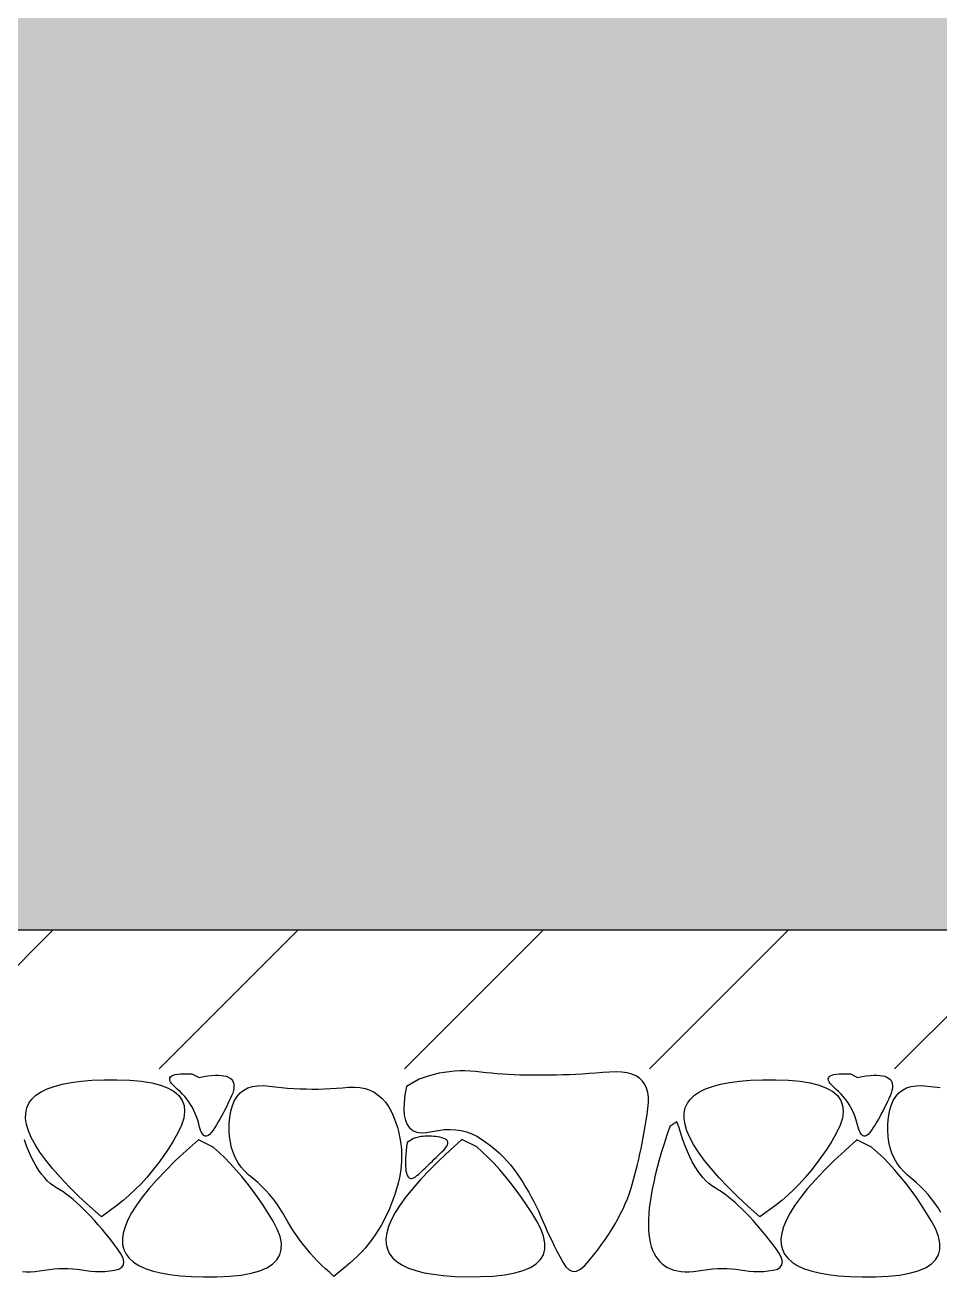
# Model space of a CAD drawing. Header units: metres. Extents: x -220 to 294, y -29 to 18.
# Drawn here: x 30.194 to 30.854, y -8.75 to -7.847 of the extents above; entities that cross this region are included whole.
import ezdxf

# ---------------------------------------------------------------- set-up
doc = ezdxf.new("R2010")
doc.units = ezdxf.units.M
doc.header["$MEASUREMENT"] = 0
doc.layers.add('Rota', color=7, linetype='Continuous')
doc.layers.add('Tarama', color=7, linetype='Continuous')

msp = doc.modelspace()

# ---------------------------------------------------------------- hatches: boundary and pattern name
at = {"layer": 'Tarama', "linetype": 'Continuous', "lineweight": -3}
h = msp.add_hatch(dxfattribs=at)
h.set_pattern_fill('ANSI33', color=58, scale=0.4, style=0)
h.paths.add_polyline_path([(25.01864, -7.8), (25.01864, -8.5), (34.71864, -8.5), (34.71864, -8.2), (34.71864, -7.8)])
h = msp.add_hatch(dxfattribs=at)
h.set_pattern_fill('ANSI31', color=58, style=0)
h.paths.add_polyline_path([(25.01864, -8.5), (25.01864, -8.6), (34.71864, -8.6), (34.71864, -8.5)])

# ---------------------------------------------------------------- linework, layer by layer
at = {"layer": 'Rota', "color": 7, "linetype": 'Continuous', "lineweight": -3}
msp.add_lwpolyline([(34.71864, -8.5), (25.51864, -8.5)], dxfattribs=at)
at = {"layer": 'Tarama', "color": 36, "linetype": 'Continuous', "lineweight": -3}
for points in [[(30.30241, -8.60403), (30.30418, -8.60372)], [(30.30418, -8.60372), (30.30626, -8.60353)], [(30.30626, -8.60353), (30.30866, -8.60344)], [(30.30866, -8.60344), (30.31139, -8.60347)], [(30.31139, -8.60347), (30.31443, -8.60361)], [(30.31443, -8.60361), (30.31955, -8.60614)], [(30.49272, -8.60314), (30.48905, -8.60397)], [(30.4964, -8.60247), (30.49272, -8.60314)], [(30.5001, -8.60196), (30.4964, -8.60247)], [(30.50382, -8.60162), (30.5001, -8.60196)], [(30.50756, -8.60145), (30.50382, -8.60162)], [(30.51132, -8.60144), (30.50756, -8.60145)], [(30.51509, -8.60159), (30.51132, -8.60144)], [(30.51889, -8.60191), (30.51509, -8.60159)], [(30.52272, -8.60235), (30.51889, -8.60191)], [(30.5266, -8.60276), (30.52272, -8.60235)], [(30.53053, -8.60313), (30.5266, -8.60276)], [(30.53452, -8.60346), (30.53053, -8.60313)], [(30.53856, -8.60375), (30.53452, -8.60346)], [(30.54265, -8.60399), (30.53856, -8.60375)], [(30.59133, -8.60391), (30.58663, -8.60412)], [(30.59608, -8.60364), (30.59133, -8.60391)], [(30.60089, -8.60334), (30.59608, -8.60364)], [(30.60575, -8.603), (30.60089, -8.60334)], [(30.61067, -8.60261), (30.60575, -8.603)], [(30.61562, -8.6022), (30.61067, -8.60261)], [(30.62027, -8.60204), (30.61562, -8.6022)], [(30.6245, -8.60225), (30.62027, -8.60204)], [(30.62831, -8.60283), (30.6245, -8.60225)], [(30.6317, -8.60376), (30.62831, -8.60283)], [(30.63466, -8.60505), (30.6317, -8.60376)], [(30.77741, -8.60403), (30.77918, -8.60372)], [(30.77918, -8.60372), (30.78126, -8.60353)], [(30.78126, -8.60353), (30.78366, -8.60344)], [(30.78366, -8.60344), (30.78639, -8.60347)], [(30.78639, -8.60347), (30.78943, -8.60361)], [(30.78943, -8.60361), (30.79455, -8.60614)], [(30.20988, -8.61438), (30.21494, -8.61253)], [(30.21494, -8.61253), (30.22071, -8.61099)], [(30.22071, -8.61099), (30.22719, -8.60975)], [(30.22719, -8.60975), (30.23438, -8.60881)], [(30.23438, -8.60881), (30.24229, -8.60817)], [(30.24229, -8.60817), (30.25091, -8.60783)], [(30.25091, -8.60783), (30.26024, -8.6078)], [(30.26024, -8.6078), (30.26962, -8.60812)], [(30.26962, -8.60812), (30.27801, -8.60887)], [(30.27801, -8.60887), (30.2854, -8.61007)], [(30.2854, -8.61007), (30.2918, -8.6117)], [(30.2918, -8.6117), (30.29719, -8.61378)], [(30.29837, -8.60723), (30.29854, -8.60637)], [(30.29852, -8.60821), (30.29837, -8.60723)], [(30.29898, -8.60929), (30.29852, -8.60821)], [(30.29854, -8.60637), (30.29903, -8.60562)], [(30.29977, -8.61049), (30.29898, -8.60929)], [(30.29903, -8.60562), (30.29984, -8.60498)], [(30.30087, -8.6118), (30.29977, -8.61049)], [(30.29984, -8.60498), (30.30096, -8.60445)], [(30.3023, -8.61322), (30.30087, -8.6118)], [(30.30096, -8.60445), (30.30241, -8.60403)], [(30.31955, -8.60614), (30.32277, -8.60553)], [(30.32277, -8.60553), (30.32578, -8.60506)], [(30.32578, -8.60506), (30.32856, -8.60474)], [(30.32856, -8.60474), (30.33112, -8.60456)], [(30.33112, -8.60456), (30.33346, -8.60453)], [(30.33346, -8.60453), (30.33558, -8.60465)], [(30.33558, -8.60465), (30.33748, -8.60491)], [(30.33748, -8.60491), (30.33916, -8.60531)], [(30.33916, -8.60531), (30.34061, -8.60586)], [(30.34061, -8.60586), (30.34185, -8.60656)], [(30.34185, -8.60656), (30.34286, -8.6074)], [(30.34286, -8.6074), (30.34366, -8.60838)], [(30.34366, -8.60838), (30.34423, -8.60951)], [(30.34423, -8.60951), (30.34458, -8.61079)], [(30.34458, -8.61079), (30.34471, -8.61221)], [(30.34471, -8.61221), (30.34462, -8.61377)], [(30.35477, -8.61365), (30.35806, -8.61261)], [(30.35806, -8.61261), (30.36171, -8.61206)], [(30.36171, -8.61206), (30.36572, -8.61202)], [(30.36572, -8.61202), (30.37008, -8.61245)], [(30.37008, -8.61245), (30.37453, -8.61298)], [(30.37453, -8.61298), (30.37898, -8.61343)], [(30.46913, -8.61253), (30.468, -8.61869)], [(30.47819, -8.60746), (30.46913, -8.61253)], [(30.48179, -8.60614), (30.47819, -8.60746)], [(30.48541, -8.60497), (30.48179, -8.60614)], [(30.48905, -8.60397), (30.48541, -8.60497)], [(30.5468, -8.6042), (30.54265, -8.60399)], [(30.55101, -8.60436), (30.5468, -8.6042)], [(30.55527, -8.60448), (30.55101, -8.60436)], [(30.55959, -8.60455), (30.55527, -8.60448)], [(30.56396, -8.60459), (30.55959, -8.60455)], [(30.56838, -8.60458), (30.56396, -8.60459)], [(30.57286, -8.60453), (30.56838, -8.60458)], [(30.5774, -8.60444), (30.57286, -8.60453)], [(30.58199, -8.6043), (30.5774, -8.60444)], [(30.58663, -8.60412), (30.58199, -8.6043)], [(30.63721, -8.60671), (30.63466, -8.60505)], [(30.63934, -8.60873), (30.63721, -8.60671)], [(30.64104, -8.61111), (30.63934, -8.60873)], [(30.64232, -8.61386), (30.64104, -8.61111)], [(30.68488, -8.61438), (30.68994, -8.61253)], [(30.68994, -8.61253), (30.69571, -8.61099)], [(30.69571, -8.61099), (30.70219, -8.60975)], [(30.70219, -8.60975), (30.70938, -8.60881)], [(30.70938, -8.60881), (30.71729, -8.60817)], [(30.71729, -8.60817), (30.72591, -8.60783)], [(30.72591, -8.60783), (30.73524, -8.6078)], [(30.73524, -8.6078), (30.74462, -8.60812)], [(30.74462, -8.60812), (30.75301, -8.60887)], [(30.75301, -8.60887), (30.7604, -8.61007)], [(30.7604, -8.61007), (30.7668, -8.6117)], [(30.7668, -8.6117), (30.77219, -8.61378)], [(30.77337, -8.60723), (30.77354, -8.60637)], [(30.77352, -8.60821), (30.77337, -8.60723)], [(30.77398, -8.60929), (30.77352, -8.60821)], [(30.77354, -8.60637), (30.77403, -8.60562)], [(30.77477, -8.61049), (30.77398, -8.60929)], [(30.77403, -8.60562), (30.77484, -8.60498)], [(30.77588, -8.6118), (30.77477, -8.61049)], [(30.77484, -8.60498), (30.77596, -8.60445)], [(30.7773, -8.61322), (30.77588, -8.6118)], [(30.77596, -8.60445), (30.77741, -8.60403)], [(30.79455, -8.60614), (30.79777, -8.60553)], [(30.79777, -8.60553), (30.80078, -8.60506)], [(30.80078, -8.60506), (30.80356, -8.60474)], [(30.80356, -8.60474), (30.80612, -8.60456)], [(30.80612, -8.60456), (30.80846, -8.60453)], [(30.80846, -8.60453), (30.81058, -8.60465)], [(30.81058, -8.60465), (30.81248, -8.60491)], [(30.81248, -8.60491), (30.81416, -8.60531)], [(30.81416, -8.60531), (30.81561, -8.60586)], [(30.81561, -8.60586), (30.81685, -8.60656)], [(30.81685, -8.60656), (30.81786, -8.6074)], [(30.81786, -8.6074), (30.81866, -8.60838)], [(30.81866, -8.60838), (30.81923, -8.60951)], [(30.81923, -8.60951), (30.81958, -8.61079)], [(30.81958, -8.61079), (30.81971, -8.61221)], [(30.81971, -8.61221), (30.81962, -8.61377)], [(30.82977, -8.61365), (30.83306, -8.61261)], [(30.83306, -8.61261), (30.83671, -8.61206)], [(30.83671, -8.61206), (30.84072, -8.61202)], [(30.84072, -8.61202), (30.84507, -8.61245)], [(30.84507, -8.61245), (30.84953, -8.61298)], [(30.84953, -8.61298), (30.85398, -8.61343)], [(30.19677, -8.62477), (30.19898, -8.62172)], [(30.19898, -8.62172), (30.2019, -8.61897)], [(30.2019, -8.61897), (30.20553, -8.61652)], [(30.20553, -8.61652), (30.20988, -8.61438)], [(30.29719, -8.61378), (30.30158, -8.61629)], [(30.30158, -8.61629), (30.30497, -8.61924)], [(30.30404, -8.61475), (30.3023, -8.61322)], [(30.30586, -8.61637), (30.30404, -8.61475)], [(30.30497, -8.61924), (30.30736, -8.62263)], [(30.30758, -8.61808), (30.30586, -8.61637)], [(30.3092, -8.61986), (30.30758, -8.61808)], [(30.31072, -8.62172), (30.3092, -8.61986)], [(30.31215, -8.62366), (30.31072, -8.62172)], [(30.34208, -8.62146), (30.34109, -8.62358)], [(30.34303, -8.61934), (30.34208, -8.62146)], [(30.34378, -8.61734), (30.34303, -8.61934)], [(30.34431, -8.61548), (30.34378, -8.61734)], [(30.34462, -8.61377), (30.34431, -8.61548)], [(30.34519, -8.62281), (30.34705, -8.61978)], [(30.34705, -8.61978), (30.34926, -8.61724)], [(30.34926, -8.61724), (30.35183, -8.6152)], [(30.35183, -8.6152), (30.35477, -8.61365)], [(30.37898, -8.61343), (30.38343, -8.61379)], [(30.38343, -8.61379), (30.38787, -8.61409)], [(30.38787, -8.61409), (30.3923, -8.6143)], [(30.3923, -8.6143), (30.39672, -8.61444)], [(30.39672, -8.61444), (30.40114, -8.61449)], [(30.40114, -8.61449), (30.40555, -8.61447)], [(30.40555, -8.61447), (30.40995, -8.61438)], [(30.40995, -8.61438), (30.41434, -8.6142)], [(30.41434, -8.6142), (30.41873, -8.61395)], [(30.41873, -8.61395), (30.42311, -8.61362)], [(30.42311, -8.61362), (30.42747, -8.61323)], [(30.42747, -8.61323), (30.43164, -8.61315)], [(30.43164, -8.61315), (30.43556, -8.61347)], [(30.43556, -8.61347), (30.43924, -8.61419)], [(30.43924, -8.61419), (30.44267, -8.61532)], [(30.44267, -8.61532), (30.44585, -8.61685)], [(30.44585, -8.61685), (30.44879, -8.61878)], [(30.44879, -8.61878), (30.45148, -8.62111)], [(30.45148, -8.62111), (30.45393, -8.62385)], [(30.468, -8.61869), (30.46736, -8.62423)], [(30.64318, -8.61696), (30.64232, -8.61386)], [(30.64362, -8.62043), (30.64318, -8.61696)], [(30.64364, -8.62426), (30.64362, -8.62043)], [(30.67177, -8.62477), (30.67398, -8.62172)], [(30.67398, -8.62172), (30.6769, -8.61897)], [(30.6769, -8.61897), (30.68053, -8.61652)], [(30.68053, -8.61652), (30.68488, -8.61438)], [(30.77219, -8.61378), (30.77658, -8.61629)], [(30.77658, -8.61629), (30.77997, -8.61924)], [(30.77904, -8.61475), (30.7773, -8.61322)], [(30.78086, -8.61637), (30.77904, -8.61475)], [(30.77997, -8.61924), (30.78236, -8.62263)], [(30.78258, -8.61808), (30.78086, -8.61637)], [(30.7842, -8.61986), (30.78258, -8.61808)], [(30.78572, -8.62172), (30.7842, -8.61986)], [(30.78715, -8.62366), (30.78572, -8.62172)], [(30.81709, -8.62146), (30.81609, -8.62358)], [(30.81803, -8.61934), (30.81709, -8.62146)], [(30.81878, -8.61734), (30.81803, -8.61934)], [(30.81931, -8.61548), (30.81878, -8.61734)], [(30.81962, -8.61377), (30.81931, -8.61548)], [(30.82019, -8.62281), (30.82205, -8.61978)], [(30.82205, -8.61978), (30.82426, -8.61724)], [(30.82426, -8.61724), (30.82683, -8.6152)], [(30.82683, -8.6152), (30.82977, -8.61365)], [(30.19449, -8.63178), (30.19527, -8.62812)], [(30.19527, -8.62812), (30.19677, -8.62477)], [(30.30736, -8.62263), (30.30875, -8.62646)], [(30.30914, -8.63072), (30.30853, -8.63543)], [(30.30875, -8.62646), (30.30914, -8.63072)], [(30.31347, -8.62568), (30.31215, -8.62366)], [(30.31469, -8.62778), (30.31347, -8.62568)], [(30.31581, -8.62996), (30.31469, -8.62778)], [(30.31684, -8.63221), (30.31581, -8.62996)], [(30.33794, -8.6299), (30.33684, -8.63198)], [(30.33902, -8.6278), (30.33794, -8.6299)], [(30.34007, -8.6257), (30.33902, -8.6278)], [(30.34109, -8.62358), (30.34007, -8.6257)], [(30.34179, -8.63491), (30.34256, -8.63038)], [(30.34256, -8.63038), (30.3437, -8.62635)], [(30.3437, -8.62635), (30.34519, -8.62281)], [(30.45393, -8.62385), (30.45613, -8.62699)], [(30.45613, -8.62699), (30.45809, -8.63054)], [(30.45809, -8.63054), (30.4598, -8.63437)], [(30.46736, -8.62423), (30.46721, -8.62914)], [(30.46721, -8.62914), (30.46754, -8.63343)], [(30.64263, -8.63277), (30.64324, -8.62845)], [(30.64324, -8.62845), (30.64364, -8.62426)], [(30.66949, -8.63178), (30.67027, -8.62812)], [(30.67027, -8.62812), (30.67177, -8.62477)], [(30.78236, -8.62263), (30.78375, -8.62646)], [(30.78414, -8.63072), (30.78354, -8.63543)], [(30.78375, -8.62646), (30.78414, -8.63072)], [(30.78847, -8.62568), (30.78715, -8.62366)], [(30.78969, -8.62778), (30.78847, -8.62568)], [(30.79081, -8.62996), (30.78969, -8.62778)], [(30.79184, -8.63221), (30.79081, -8.62996)], [(30.81294, -8.6299), (30.81184, -8.63198)], [(30.81402, -8.6278), (30.81294, -8.6299)], [(30.81507, -8.6257), (30.81402, -8.6278)], [(30.81609, -8.62358), (30.81507, -8.6257)], [(30.81678, -8.63491), (30.81756, -8.63038)], [(30.81756, -8.63038), (30.8187, -8.62635)], [(30.8187, -8.62635), (30.82019, -8.62281)], [(30.19442, -8.63573), (30.19449, -8.63178)], [(30.19506, -8.63999), (30.19442, -8.63573)], [(30.19641, -8.64455), (30.19506, -8.63999)], [(30.30853, -8.63543), (30.30693, -8.64057)], [(30.31776, -8.63455), (30.31684, -8.63221)], [(30.31858, -8.63696), (30.31776, -8.63455)], [(30.31931, -8.63946), (30.31858, -8.63696)], [(30.31995, -8.64197), (30.31931, -8.63946)], [(30.33334, -8.63816), (30.33212, -8.6402)], [(30.33454, -8.63611), (30.33334, -8.63816)], [(30.3357, -8.63405), (30.33454, -8.63611)], [(30.33684, -8.63198), (30.3357, -8.63405)], [(30.34127, -8.64428), (30.34136, -8.63969)], [(30.34136, -8.63969), (30.34179, -8.63491)], [(30.4598, -8.63437), (30.4613, -8.63824)], [(30.4613, -8.63824), (30.46257, -8.64213)], [(30.46754, -8.63343), (30.46835, -8.63709)], [(30.46835, -8.63709), (30.46965, -8.64012)], [(30.64131, -8.64123), (30.64199, -8.63703)], [(30.64199, -8.63703), (30.64263, -8.63277)], [(30.66417, -8.63821), (30.65914, -8.64146)], [(30.66563, -8.64173), (30.66417, -8.63821)], [(30.66942, -8.63573), (30.66949, -8.63178)], [(30.67006, -8.63999), (30.66942, -8.63573)], [(30.67142, -8.64455), (30.67006, -8.63999)], [(30.78354, -8.63543), (30.78193, -8.64057)], [(30.79276, -8.63455), (30.79184, -8.63221)], [(30.79358, -8.63696), (30.79276, -8.63455)], [(30.79431, -8.63946), (30.79358, -8.63696)], [(30.79495, -8.64197), (30.79431, -8.63946)], [(30.80834, -8.63816), (30.80712, -8.6402)], [(30.80954, -8.63611), (30.80834, -8.63816)], [(30.8107, -8.63405), (30.80954, -8.63611)], [(30.81184, -8.63198), (30.8107, -8.63405)], [(30.81627, -8.64428), (30.81636, -8.63969)], [(30.81636, -8.63969), (30.81678, -8.63491)], [(30.19848, -8.64941), (30.19641, -8.64455)], [(30.30432, -8.64615), (30.30087, -8.65205)], [(30.30693, -8.64057), (30.30432, -8.64615)], [(30.32064, -8.64411), (30.31995, -8.64197)], [(30.32139, -8.64583), (30.32064, -8.64411)], [(30.3222, -8.64712), (30.32139, -8.64583)], [(30.32307, -8.64798), (30.3222, -8.64712)], [(30.324, -8.64842), (30.32307, -8.64798)], [(30.325, -8.64844), (30.324, -8.64842)], [(30.32605, -8.64802), (30.325, -8.64844)], [(30.32717, -8.64719), (30.32605, -8.64802)], [(30.32835, -8.64592), (30.32717, -8.64719)], [(30.32959, -8.64424), (30.32835, -8.64592)], [(30.33087, -8.64223), (30.32959, -8.64424)], [(30.33212, -8.6402), (30.33087, -8.64223)], [(30.34151, -8.64867), (30.34127, -8.64428)], [(30.34209, -8.65286), (30.34151, -8.64867)], [(30.46257, -8.64213), (30.46362, -8.64604)], [(30.46362, -8.64604), (30.46445, -8.64998)], [(30.46965, -8.64012), (30.47144, -8.64253)], [(30.47144, -8.64253), (30.47371, -8.64431)], [(30.47371, -8.64431), (30.47647, -8.64547)], [(30.47647, -8.64547), (30.47971, -8.64601)], [(30.47839, -8.64906), (30.47699, -8.64936)], [(30.4798, -8.64882), (30.47839, -8.64906)], [(30.47971, -8.64601), (30.48344, -8.64591)], [(30.48123, -8.64864), (30.4798, -8.64882)], [(30.48268, -8.64852), (30.48123, -8.64864)], [(30.48414, -8.64845), (30.48268, -8.64852)], [(30.48344, -8.64591), (30.48765, -8.6452)], [(30.48561, -8.64844), (30.48414, -8.64845)], [(30.48711, -8.64849), (30.48561, -8.64844)], [(30.48862, -8.6486), (30.48711, -8.64849)], [(30.48765, -8.6452), (30.49209, -8.64428)], [(30.49014, -8.64877), (30.48862, -8.6486)], [(30.49168, -8.64899), (30.49014, -8.64877)], [(30.49324, -8.64927), (30.49168, -8.64899)], [(30.49209, -8.64428), (30.49641, -8.64374)], [(30.49641, -8.64374), (30.50061, -8.64359)], [(30.50061, -8.64359), (30.50469, -8.6438)], [(30.50469, -8.6438), (30.50865, -8.6444)], [(30.50865, -8.6444), (30.51249, -8.64538)], [(30.51249, -8.64538), (30.51621, -8.64674)], [(30.51621, -8.64674), (30.51981, -8.64847)], [(30.51981, -8.64847), (30.52329, -8.65058)], [(30.63988, -8.64944), (30.64061, -8.64537)], [(30.64061, -8.64537), (30.64131, -8.64123)], [(30.65699, -8.64779), (30.65499, -8.65392)], [(30.65914, -8.64146), (30.65699, -8.64779)], [(30.66708, -8.64657), (30.66563, -8.64173)], [(30.66859, -8.65115), (30.66708, -8.64657)], [(30.67348, -8.64941), (30.67142, -8.64455)], [(30.77932, -8.64615), (30.77587, -8.65205)], [(30.78193, -8.64057), (30.77932, -8.64615)], [(30.79564, -8.64411), (30.79495, -8.64197)], [(30.79639, -8.64583), (30.79564, -8.64411)], [(30.7972, -8.64712), (30.79639, -8.64583)], [(30.79807, -8.64798), (30.7972, -8.64712)], [(30.799, -8.64842), (30.79807, -8.64798)], [(30.8, -8.64844), (30.799, -8.64842)], [(30.80105, -8.64802), (30.8, -8.64844)], [(30.80217, -8.64719), (30.80105, -8.64802)], [(30.80335, -8.64592), (30.80217, -8.64719)], [(30.80459, -8.64424), (30.80335, -8.64592)], [(30.80587, -8.64223), (30.80459, -8.64424)], [(30.80712, -8.6402), (30.80587, -8.64223)], [(30.81651, -8.64867), (30.81627, -8.64428)], [(30.81709, -8.65286), (30.81651, -8.64867)], [(30.19517, -8.65547), (30.19359, -8.65115)], [(30.19681, -8.65953), (30.19517, -8.65547)], [(30.20126, -8.65457), (30.19848, -8.64941)], [(30.20475, -8.66003), (30.20126, -8.65457)], [(30.29726, -8.65776), (30.29354, -8.66324)], [(30.30087, -8.65205), (30.29726, -8.65776)], [(30.31901, -8.65114), (30.31045, -8.65879)], [(30.32965, -8.6563), (30.31901, -8.65114)], [(30.33392, -8.66014), (30.32965, -8.6563)], [(30.34301, -8.65685), (30.34209, -8.65286)], [(30.34426, -8.66064), (30.34301, -8.65685)], [(30.46445, -8.64998), (30.46506, -8.65395)], [(30.46506, -8.65395), (30.46544, -8.65794)], [(30.46544, -8.65794), (30.46561, -8.66195)], [(30.46926, -8.6561), (30.46895, -8.65896)], [(30.46964, -8.65305), (30.46926, -8.6561)], [(30.47424, -8.65013), (30.46964, -8.65305)], [(30.47561, -8.64971), (30.47424, -8.65013)], [(30.47699, -8.64936), (30.47561, -8.64971)], [(30.4948, -8.64962), (30.49324, -8.64927)], [(30.49617, -8.65004), (30.4948, -8.64962)], [(30.49727, -8.65057), (30.49617, -8.65004)], [(30.49631, -8.65821), (30.49738, -8.65692)], [(30.4981, -8.65119), (30.49727, -8.65057)], [(30.49738, -8.65692), (30.49818, -8.65572)], [(30.49866, -8.6519), (30.4981, -8.65119)], [(30.49818, -8.65572), (30.49871, -8.65462)], [(30.49895, -8.65271), (30.49866, -8.6519)], [(30.49871, -8.65462), (30.49896, -8.65362)], [(30.49896, -8.65362), (30.49895, -8.65271)], [(30.50912, -8.65095), (30.50057, -8.6586)], [(30.51977, -8.65611), (30.50912, -8.65095)], [(30.52404, -8.65995), (30.51977, -8.65611)], [(30.52329, -8.65058), (30.52664, -8.65292)], [(30.52664, -8.65292), (30.52987, -8.65537)], [(30.52987, -8.65537), (30.53297, -8.65793)], [(30.53297, -8.65793), (30.53594, -8.6606)], [(30.63751, -8.66128), (30.63833, -8.6574)], [(30.63833, -8.6574), (30.63912, -8.65345)], [(30.63912, -8.65345), (30.63988, -8.64944)], [(30.65499, -8.65392), (30.65316, -8.65986)], [(30.67017, -8.65547), (30.66859, -8.65115)], [(30.67181, -8.65953), (30.67017, -8.65547)], [(30.67626, -8.65457), (30.67348, -8.64941)], [(30.67975, -8.66003), (30.67626, -8.65457)], [(30.77225, -8.65776), (30.76854, -8.66324)], [(30.77587, -8.65205), (30.77225, -8.65776)], [(30.79401, -8.65114), (30.78545, -8.65879)], [(30.80465, -8.6563), (30.79401, -8.65114)], [(30.80892, -8.66014), (30.80465, -8.6563)], [(30.81801, -8.65685), (30.81709, -8.65286)], [(30.81926, -8.66064), (30.81801, -8.65685)], [(30.19852, -8.66332), (30.19681, -8.65953)], [(30.20029, -8.66686), (30.19852, -8.66332)], [(30.20212, -8.67013), (30.20029, -8.66686)], [(30.20895, -8.6658), (30.20475, -8.66003)], [(30.21387, -8.67186), (30.20895, -8.6658)], [(30.29354, -8.66324), (30.28973, -8.66847)], [(30.30263, -8.66612), (30.29552, -8.67315)], [(30.31045, -8.65879), (30.30263, -8.66612)], [(30.33812, -8.66419), (30.33392, -8.66014)], [(30.34226, -8.66844), (30.33812, -8.66419)], [(30.34584, -8.66424), (30.34426, -8.66064)], [(30.34776, -8.66763), (30.34584, -8.66424)], [(30.46555, -8.66599), (30.46527, -8.67006)], [(30.46561, -8.66195), (30.46555, -8.66599)], [(30.46846, -8.66639), (30.46843, -8.66848)], [(30.46855, -8.6641), (30.46846, -8.66639)], [(30.46872, -8.66162), (30.46855, -8.6641)], [(30.46895, -8.65896), (30.46872, -8.66162)], [(30.49274, -8.66593), (30.48564, -8.67296)], [(30.48649, -8.66775), (30.48784, -8.66646)], [(30.48784, -8.66646), (30.48921, -8.66514)], [(30.48921, -8.66514), (30.49062, -8.6638)], [(30.49062, -8.6638), (30.49204, -8.66243)], [(30.49204, -8.66243), (30.4935, -8.66103)], [(30.50057, -8.6586), (30.49274, -8.66593)], [(30.4935, -8.66103), (30.49497, -8.6596)], [(30.49497, -8.6596), (30.49631, -8.65821)], [(30.52824, -8.664), (30.52404, -8.65995)], [(30.53237, -8.66825), (30.52824, -8.664)], [(30.53594, -8.6606), (30.53879, -8.66337)], [(30.53879, -8.66337), (30.54151, -8.66625)], [(30.54151, -8.66625), (30.5441, -8.66923)], [(30.63578, -8.66886), (30.63666, -8.6651)], [(30.63666, -8.6651), (30.63751, -8.66128)], [(30.65149, -8.6656), (30.64998, -8.67114)], [(30.65316, -8.65986), (30.65149, -8.6656)], [(30.67352, -8.66332), (30.67181, -8.65953)], [(30.67529, -8.66686), (30.67352, -8.66332)], [(30.67712, -8.67013), (30.67529, -8.66686)], [(30.68395, -8.6658), (30.67975, -8.66003)], [(30.68887, -8.67186), (30.68395, -8.6658)], [(30.76854, -8.66324), (30.76473, -8.66847)], [(30.77763, -8.66612), (30.77052, -8.67315)], [(30.78545, -8.65879), (30.77763, -8.66612)], [(30.81312, -8.66419), (30.80892, -8.66014)], [(30.81726, -8.66844), (30.81312, -8.66419)], [(30.82084, -8.66424), (30.81926, -8.66064)], [(30.82277, -8.66763), (30.82084, -8.66424)], [(30.20401, -8.67314), (30.20212, -8.67013)], [(30.20597, -8.67588), (30.20401, -8.67314)], [(30.208, -8.67837), (30.20597, -8.67588)], [(30.2195, -8.67823), (30.21387, -8.67186)], [(30.28582, -8.67347), (30.28182, -8.67822)], [(30.28973, -8.66847), (30.28582, -8.67347)], [(30.29552, -8.67315), (30.28915, -8.67987)], [(30.34632, -8.6729), (30.34226, -8.66844)], [(30.35033, -8.67756), (30.34632, -8.6729)], [(30.35002, -8.67082), (30.34776, -8.66763)], [(30.35261, -8.67381), (30.35002, -8.67082)], [(30.35554, -8.67661), (30.35261, -8.67381)], [(30.46477, -8.67414), (30.46404, -8.67826)], [(30.46527, -8.67006), (30.46477, -8.67414)], [(30.46843, -8.66848), (30.46848, -8.67038)], [(30.46848, -8.67038), (30.4686, -8.6721)], [(30.4686, -8.6721), (30.46879, -8.67362)], [(30.46879, -8.67362), (30.46905, -8.67495)], [(30.46905, -8.67495), (30.46939, -8.67608)], [(30.46939, -8.67608), (30.46979, -8.67703)], [(30.47664, -8.67695), (30.47775, -8.67599)], [(30.47775, -8.67599), (30.47893, -8.67489)], [(30.47893, -8.67489), (30.48012, -8.67377)], [(30.48564, -8.67296), (30.47926, -8.67968)], [(30.48012, -8.67377), (30.48134, -8.67262)], [(30.48134, -8.67262), (30.48259, -8.67144)], [(30.48259, -8.67144), (30.48386, -8.67024)], [(30.48386, -8.67024), (30.48516, -8.66901)], [(30.48516, -8.66901), (30.48649, -8.66775)], [(30.53644, -8.67271), (30.53237, -8.66825)], [(30.54044, -8.67737), (30.53644, -8.67271)], [(30.5441, -8.66923), (30.54656, -8.67232)], [(30.54656, -8.67232), (30.5489, -8.67552)], [(30.5489, -8.67552), (30.55113, -8.6788)], [(30.63393, -8.67619), (30.63487, -8.67256)], [(30.63487, -8.67256), (30.63578, -8.66886)], [(30.64998, -8.67114), (30.64863, -8.67648)], [(30.67901, -8.67314), (30.67712, -8.67013)], [(30.68097, -8.67588), (30.67901, -8.67314)], [(30.68299, -8.67837), (30.68097, -8.67588)], [(30.6945, -8.67823), (30.68887, -8.67186)], [(30.76082, -8.67347), (30.75682, -8.67822)], [(30.76473, -8.66847), (30.76082, -8.67347)], [(30.77052, -8.67315), (30.76415, -8.67987)], [(30.82133, -8.6729), (30.81726, -8.66844)], [(30.82533, -8.67756), (30.82133, -8.6729)], [(30.82502, -8.67082), (30.82277, -8.66763)], [(30.82761, -8.67381), (30.82502, -8.67082)], [(30.83054, -8.67661), (30.82761, -8.67381)], [(30.21008, -8.68059), (30.208, -8.67837)], [(30.21223, -8.68255), (30.21008, -8.68059)], [(30.21445, -8.68425), (30.21223, -8.68255)], [(30.21672, -8.68568), (30.21445, -8.68425)], [(30.22584, -8.6849), (30.2195, -8.67823)], [(30.23289, -8.69187), (30.22584, -8.6849)], [(30.27772, -8.68274), (30.27352, -8.68701)], [(30.28182, -8.67822), (30.27772, -8.68274)], [(30.28915, -8.67987), (30.2835, -8.68629)], [(30.35426, -8.68243), (30.35033, -8.67756)], [(30.35813, -8.6875), (30.35426, -8.68243)], [(30.35875, -8.67924), (30.35554, -8.67661)], [(30.36187, -8.68193), (30.35875, -8.67924)], [(30.36485, -8.68471), (30.36187, -8.68193)], [(30.36768, -8.68759), (30.36485, -8.68471)], [(30.4631, -8.68239), (30.46197, -8.68651)], [(30.46404, -8.67826), (30.4631, -8.68239)], [(30.46979, -8.67703), (30.47027, -8.67779)], [(30.47027, -8.67779), (30.47081, -8.67835)], [(30.47081, -8.67835), (30.47143, -8.67873)], [(30.47143, -8.67873), (30.47212, -8.67891)], [(30.47212, -8.67891), (30.47288, -8.6789)], [(30.47288, -8.6789), (30.47371, -8.6787)], [(30.47926, -8.67968), (30.47361, -8.6861)], [(30.47371, -8.6787), (30.47462, -8.67831)], [(30.47462, -8.67831), (30.47559, -8.67772)], [(30.47559, -8.67772), (30.47664, -8.67695)], [(30.54438, -8.68224), (30.54044, -8.67737)], [(30.54825, -8.68731), (30.54438, -8.68224)], [(30.55113, -8.6788), (30.55327, -8.68209)], [(30.55327, -8.68209), (30.55533, -8.68541)], [(30.63093, -8.68672), (30.63196, -8.68327)], [(30.63196, -8.68327), (30.63296, -8.67976)], [(30.63296, -8.67976), (30.63393, -8.67619)], [(30.64745, -8.68163), (30.64642, -8.68658)], [(30.64863, -8.67648), (30.64745, -8.68163)], [(30.68508, -8.68059), (30.68299, -8.67837)], [(30.68723, -8.68255), (30.68508, -8.68059)], [(30.68945, -8.68425), (30.68723, -8.68255)], [(30.69172, -8.68568), (30.68945, -8.68425)], [(30.70084, -8.6849), (30.6945, -8.67823)], [(30.70789, -8.69187), (30.70084, -8.6849)], [(30.75272, -8.68274), (30.74852, -8.68701)], [(30.75682, -8.67822), (30.75272, -8.68274)], [(30.76415, -8.67987), (30.7585, -8.68629)], [(30.82926, -8.68243), (30.82533, -8.67756)], [(30.83313, -8.6875), (30.82926, -8.68243)], [(30.83375, -8.67924), (30.83054, -8.67661)], [(30.83687, -8.68193), (30.83375, -8.67924)], [(30.83985, -8.68471), (30.83687, -8.68193)], [(30.84268, -8.68759), (30.83985, -8.68471)], [(30.21904, -8.68709), (30.21672, -8.68568)], [(30.2214, -8.68865), (30.21904, -8.68709)], [(30.22379, -8.69036), (30.2214, -8.68865)], [(30.22621, -8.69221), (30.22379, -8.69036)], [(30.22867, -8.69421), (30.22621, -8.69221)], [(30.23116, -8.69635), (30.22867, -8.69421)], [(30.24066, -8.69914), (30.23289, -8.69187)], [(30.26922, -8.69105), (30.26482, -8.69485)], [(30.27352, -8.68701), (30.26922, -8.69105)], [(30.27857, -8.6924), (30.27437, -8.69819)], [(30.2835, -8.68629), (30.27857, -8.6924)], [(30.36194, -8.69278), (30.35813, -8.6875)], [(30.36567, -8.69827), (30.36194, -8.69278)], [(30.37036, -8.69057), (30.36768, -8.68759)], [(30.3729, -8.69364), (30.37036, -8.69057)], [(30.37529, -8.69682), (30.3729, -8.69364)], [(30.46073, -8.69054), (30.45937, -8.69448)], [(30.46197, -8.68651), (30.46073, -8.69054)], [(30.46869, -8.69221), (30.46449, -8.698)], [(30.47361, -8.6861), (30.46869, -8.69221)], [(30.55205, -8.69259), (30.54825, -8.68731)], [(30.55579, -8.69808), (30.55205, -8.69259)], [(30.55533, -8.68541), (30.5573, -8.68875)], [(30.5573, -8.68875), (30.55919, -8.69212)], [(30.55919, -8.69212), (30.561, -8.69551)], [(30.627, -8.6972), (30.62846, -8.69367)], [(30.62846, -8.69367), (30.62977, -8.69018)], [(30.62977, -8.69018), (30.63093, -8.68672)], [(30.64556, -8.69133), (30.64485, -8.69589)], [(30.64642, -8.68658), (30.64556, -8.69133)], [(30.69404, -8.68709), (30.69172, -8.68568)], [(30.6964, -8.68865), (30.69404, -8.68709)], [(30.69879, -8.69036), (30.6964, -8.68865)], [(30.70121, -8.69221), (30.69879, -8.69036)], [(30.70367, -8.69421), (30.70121, -8.69221)], [(30.70616, -8.69635), (30.70367, -8.69421)], [(30.71566, -8.69914), (30.70789, -8.69187)], [(30.74422, -8.69105), (30.73982, -8.69485)], [(30.74852, -8.68701), (30.74422, -8.69105)], [(30.75357, -8.6924), (30.74937, -8.69819)], [(30.7585, -8.68629), (30.75357, -8.6924)], [(30.83694, -8.69278), (30.83313, -8.6875)], [(30.84068, -8.69827), (30.83694, -8.69278)], [(30.84536, -8.69057), (30.84268, -8.68759)], [(30.8479, -8.69364), (30.84536, -8.69057)], [(30.85029, -8.69682), (30.8479, -8.69364)], [(30.23368, -8.69865), (30.23116, -8.69635)], [(30.23624, -8.70109), (30.23368, -8.69865)], [(30.23883, -8.70368), (30.23624, -8.70109)], [(30.24913, -8.70672), (30.24066, -8.69914)], [(30.26033, -8.69841), (30.24913, -8.70672)], [(30.26482, -8.69485), (30.26033, -8.69841)], [(30.27437, -8.69819), (30.2709, -8.70369)], [(30.36935, -8.70395), (30.36567, -8.69827)], [(30.37753, -8.70009), (30.37529, -8.69682)], [(30.37963, -8.70345), (30.37753, -8.70009)], [(30.45631, -8.70209), (30.45461, -8.70575)], [(30.4579, -8.69833), (30.45631, -8.70209)], [(30.45937, -8.69448), (30.4579, -8.69833)], [(30.46449, -8.698), (30.46101, -8.7035)], [(30.55946, -8.70376), (30.55579, -8.69808)], [(30.561, -8.69551), (30.56272, -8.69892)], [(30.56272, -8.69892), (30.56435, -8.70235)], [(30.56435, -8.70235), (30.5659, -8.70581)], [(30.62363, -8.70434), (30.62539, -8.70075)], [(30.62539, -8.70075), (30.627, -8.6972)], [(30.64431, -8.70025), (30.64392, -8.70441)], [(30.64485, -8.69589), (30.64431, -8.70025)], [(30.70868, -8.69865), (30.70616, -8.69635)], [(30.71124, -8.70109), (30.70868, -8.69865)], [(30.71383, -8.70368), (30.71124, -8.70109)], [(30.72413, -8.70672), (30.71566, -8.69914)], [(30.73533, -8.69841), (30.72413, -8.70672)], [(30.73982, -8.69485), (30.73533, -8.69841)], [(30.74937, -8.69819), (30.7459, -8.70369)], [(30.84435, -8.70395), (30.84068, -8.69827)], [(30.85253, -8.70009), (30.85029, -8.69682)], [(30.85463, -8.70345), (30.85253, -8.70009)], [(30.24146, -8.70641), (30.23883, -8.70368)], [(30.24411, -8.70929), (30.24146, -8.70641)], [(30.2468, -8.71232), (30.24411, -8.70929)], [(30.26815, -8.70887), (30.26612, -8.71375)], [(30.2709, -8.70369), (30.26815, -8.70887)], [(30.37295, -8.70985), (30.36935, -8.70395)], [(30.37596, -8.71559), (30.37295, -8.70985)], [(30.38159, -8.70691), (30.37963, -8.70345)], [(30.38357, -8.71035), (30.38159, -8.70691)], [(30.38563, -8.71373), (30.38357, -8.71035)], [(30.4528, -8.70933), (30.45086, -8.71282)], [(30.45461, -8.70575), (30.4528, -8.70933)], [(30.45826, -8.70868), (30.45624, -8.71356)], [(30.46101, -8.7035), (30.45826, -8.70868)], [(30.56307, -8.70966), (30.55946, -8.70376)], [(30.56607, -8.7154), (30.56307, -8.70966)], [(30.5659, -8.70581), (30.56737, -8.70929)], [(30.56737, -8.70929), (30.56885, -8.71282)], [(30.61745, -8.7153), (30.61966, -8.71161)], [(30.61966, -8.71161), (30.62172, -8.70796)], [(30.62172, -8.70796), (30.62363, -8.70434)], [(30.6437, -8.70837), (30.64364, -8.71214)], [(30.64364, -8.71214), (30.64374, -8.71571)], [(30.64392, -8.70441), (30.6437, -8.70837)], [(30.71646, -8.70641), (30.71383, -8.70368)], [(30.71911, -8.70929), (30.71646, -8.70641)], [(30.7218, -8.71232), (30.71911, -8.70929)], [(30.74315, -8.70887), (30.74112, -8.71375)], [(30.7459, -8.70369), (30.74315, -8.70887)], [(30.84795, -8.70985), (30.84435, -8.70395)], [(30.85096, -8.71559), (30.84795, -8.70985)], [(30.24953, -8.71549), (30.2468, -8.71232)], [(30.25229, -8.71881), (30.24953, -8.71549)], [(30.25508, -8.72228), (30.25229, -8.71881)], [(30.26482, -8.71832), (30.26425, -8.72258)], [(30.26612, -8.71375), (30.26482, -8.71832)], [(30.37794, -8.72088), (30.37596, -8.71559)], [(30.37891, -8.72574), (30.37794, -8.72088)], [(30.38777, -8.71705), (30.38563, -8.71373)], [(30.38999, -8.72031), (30.38777, -8.71705)], [(30.3923, -8.72351), (30.38999, -8.72031)], [(30.44666, -8.71952), (30.44438, -8.72274)], [(30.44882, -8.71622), (30.44666, -8.71952)], [(30.45086, -8.71282), (30.44882, -8.71622)], [(30.45494, -8.71813), (30.45437, -8.72239)], [(30.45624, -8.71356), (30.45494, -8.71813)], [(30.56806, -8.72069), (30.56607, -8.7154)], [(30.56902, -8.72555), (30.56806, -8.72069)], [(30.56885, -8.71282), (30.57043, -8.7164)], [(30.57043, -8.7164), (30.5721, -8.72005)], [(30.5721, -8.72005), (30.57387, -8.72376)], [(30.61258, -8.72277), (30.61509, -8.71902)], [(30.61509, -8.71902), (30.61745, -8.7153)], [(30.64374, -8.71571), (30.644, -8.71908)], [(30.644, -8.71908), (30.64442, -8.72226)], [(30.72453, -8.71549), (30.7218, -8.71232)], [(30.72729, -8.71881), (30.72453, -8.71549)], [(30.73008, -8.72228), (30.72729, -8.71881)], [(30.73982, -8.71832), (30.73925, -8.72258)], [(30.74112, -8.71375), (30.73982, -8.71832)], [(30.85294, -8.72088), (30.85096, -8.71559)], [(30.85391, -8.72574), (30.85294, -8.72088)], [(30.2579, -8.7259), (30.25508, -8.72228)], [(30.26076, -8.72966), (30.2579, -8.7259)], [(30.26316, -8.73325), (30.26076, -8.72966)], [(30.26425, -8.72258), (30.2644, -8.72653)], [(30.2644, -8.72653), (30.26528, -8.73018)], [(30.26528, -8.73018), (30.26688, -8.73352)], [(30.37777, -8.73412), (30.37885, -8.73015)], [(30.37885, -8.73015), (30.37891, -8.72574)], [(30.39469, -8.72665), (30.3923, -8.72351)], [(30.39717, -8.72972), (30.39469, -8.72665)], [(30.39972, -8.73274), (30.39717, -8.72972)], [(30.43948, -8.7289), (30.43686, -8.73185)], [(30.44199, -8.72587), (30.43948, -8.7289)], [(30.44438, -8.72274), (30.44199, -8.72587)], [(30.45437, -8.72239), (30.45452, -8.72634)], [(30.45452, -8.72634), (30.4554, -8.72999)], [(30.4554, -8.72999), (30.457, -8.73333)], [(30.56789, -8.73393), (30.56896, -8.72996)], [(30.56896, -8.72996), (30.56902, -8.72555)], [(30.57387, -8.72376), (30.57572, -8.72754)], [(30.57572, -8.72754), (30.57767, -8.73137)], [(30.6071, -8.73036), (30.60992, -8.72655)], [(30.60992, -8.72655), (30.61258, -8.72277)], [(30.64442, -8.72226), (30.64501, -8.72523)], [(30.64501, -8.72523), (30.64575, -8.72801)], [(30.64575, -8.72801), (30.64665, -8.7306)], [(30.7329, -8.7259), (30.73008, -8.72228)], [(30.73576, -8.72966), (30.7329, -8.7259)], [(30.73816, -8.73325), (30.73576, -8.72966)], [(30.73925, -8.72258), (30.7394, -8.72653)], [(30.7394, -8.72653), (30.74028, -8.73018)], [(30.74028, -8.73018), (30.74188, -8.73352)], [(30.85277, -8.73412), (30.85385, -8.73015)], [(30.85385, -8.73015), (30.85391, -8.72574)], [(30.26467, -8.73639), (30.26316, -8.73325)], [(30.26526, -8.73906), (30.26467, -8.73639)], [(30.26496, -8.74128), (30.26526, -8.73906)], [(30.26688, -8.73352), (30.26921, -8.73655)], [(30.26921, -8.73655), (30.27227, -8.73927)], [(30.27227, -8.73927), (30.27605, -8.74169)], [(30.37255, -8.74073), (30.37567, -8.73765)], [(30.37567, -8.73765), (30.37777, -8.73412)], [(30.40236, -8.73569), (30.39972, -8.73274)], [(30.40508, -8.73859), (30.40236, -8.73569)], [(30.40789, -8.74142), (30.40508, -8.73859)], [(30.43127, -8.73747), (30.4283, -8.74015)], [(30.43412, -8.73471), (30.43127, -8.73747)], [(30.43686, -8.73185), (30.43412, -8.73471)], [(30.457, -8.73333), (30.45933, -8.73636)], [(30.45933, -8.73636), (30.46238, -8.73908)], [(30.46238, -8.73908), (30.46616, -8.7415)], [(30.56267, -8.74054), (30.56579, -8.73746)], [(30.56579, -8.73746), (30.56789, -8.73393)], [(30.57767, -8.73137), (30.5797, -8.73526)], [(30.5797, -8.73526), (30.58183, -8.73922)], [(30.58183, -8.73922), (30.58409, -8.74268)], [(30.59782, -8.74179), (30.60103, -8.73809)], [(30.60103, -8.73809), (30.60414, -8.73421)], [(30.60414, -8.73421), (30.6071, -8.73036)], [(30.64665, -8.7306), (30.64772, -8.73299)], [(30.64772, -8.73299), (30.64895, -8.73517)], [(30.64895, -8.73517), (30.65033, -8.73717)], [(30.65033, -8.73717), (30.65188, -8.73896)], [(30.65188, -8.73896), (30.65359, -8.74056)], [(30.73966, -8.73639), (30.73816, -8.73325)], [(30.74026, -8.73906), (30.73966, -8.73639)], [(30.73996, -8.74128), (30.74026, -8.73906)], [(30.74188, -8.73352), (30.74421, -8.73655)], [(30.74421, -8.73655), (30.74727, -8.73927)], [(30.74727, -8.73927), (30.75105, -8.74169)], [(30.84755, -8.74073), (30.85067, -8.73765)], [(30.85067, -8.73765), (30.85277, -8.73412)], [(30.19223, -8.746), (30.19506, -8.74622)], [(30.19506, -8.74622), (30.19806, -8.74624)], [(30.19806, -8.74624), (30.20122, -8.74606)], [(30.20122, -8.74606), (30.20453, -8.74569)], [(30.20453, -8.74569), (30.20801, -8.74513)], [(30.20801, -8.74513), (30.2115, -8.74461)], [(30.2115, -8.74461), (30.21495, -8.74423)], [(30.21495, -8.74423), (30.21837, -8.74398)], [(30.21837, -8.74398), (30.22176, -8.74387)], [(30.22176, -8.74387), (30.22511, -8.74389)], [(30.22511, -8.74389), (30.22842, -8.74405)], [(30.22842, -8.74405), (30.2317, -8.74434)], [(30.2317, -8.74434), (30.23494, -8.74477)], [(30.23494, -8.74477), (30.23815, -8.74532)], [(30.23815, -8.74532), (30.2414, -8.74575)], [(30.2414, -8.74575), (30.24472, -8.746)], [(30.24472, -8.746), (30.24811, -8.74607)], [(30.24811, -8.74607), (30.25156, -8.74596)], [(30.25156, -8.74596), (30.25508, -8.74567)], [(30.25508, -8.74567), (30.25865, -8.74518)], [(30.25865, -8.74518), (30.26165, -8.74434)], [(30.26165, -8.74434), (30.26376, -8.74304)], [(30.26376, -8.74304), (30.26496, -8.74128)], [(30.27605, -8.74169), (30.28055, -8.7438)], [(30.28055, -8.7438), (30.28578, -8.7456)], [(30.28578, -8.7456), (30.29174, -8.7471)], [(30.29174, -8.7471), (30.29842, -8.74828)], [(30.29842, -8.74828), (30.30582, -8.74916)], [(30.34986, -8.74865), (30.35707, -8.74733)], [(30.35707, -8.74733), (30.36325, -8.74557)], [(30.36325, -8.74557), (30.36841, -8.74337)], [(30.36841, -8.74337), (30.37255, -8.74073)], [(30.41078, -8.74419), (30.40789, -8.74142)], [(30.41375, -8.7469), (30.41078, -8.74419)], [(30.4168, -8.74955), (30.41375, -8.7469)], [(30.42522, -8.74274), (30.4168, -8.74955)], [(30.4283, -8.74015), (30.42522, -8.74274)], [(30.46616, -8.7415), (30.47067, -8.74361)], [(30.47067, -8.74361), (30.4759, -8.74541)], [(30.4759, -8.74541), (30.48185, -8.74691)], [(30.48185, -8.74691), (30.48853, -8.74809)], [(30.48853, -8.74809), (30.49594, -8.74897)], [(30.53997, -8.74846), (30.54718, -8.74714)], [(30.54718, -8.74714), (30.55336, -8.74539)], [(30.55336, -8.74539), (30.55853, -8.74318)], [(30.55853, -8.74318), (30.56267, -8.74054)], [(30.58409, -8.74268), (30.5865, -8.74492)], [(30.5865, -8.74492), (30.58908, -8.74596)], [(30.58908, -8.74596), (30.59183, -8.74578)], [(30.59183, -8.74578), (30.59474, -8.74439)], [(30.59474, -8.74439), (30.59782, -8.74179)], [(30.65359, -8.74056), (30.65546, -8.74196)], [(30.65546, -8.74196), (30.65749, -8.74316)], [(30.65749, -8.74316), (30.65968, -8.74417)], [(30.65968, -8.74417), (30.66204, -8.74498)], [(30.66204, -8.74498), (30.66455, -8.74559)], [(30.66455, -8.74559), (30.66722, -8.746)], [(30.66722, -8.746), (30.67006, -8.74622)], [(30.67006, -8.74622), (30.67306, -8.74624)], [(30.67306, -8.74624), (30.67621, -8.74606)], [(30.67621, -8.74606), (30.67953, -8.74569)], [(30.67953, -8.74569), (30.68301, -8.74513)], [(30.68301, -8.74513), (30.6865, -8.74461)], [(30.6865, -8.74461), (30.68995, -8.74423)], [(30.68995, -8.74423), (30.69337, -8.74398)], [(30.69337, -8.74398), (30.69676, -8.74387)], [(30.69676, -8.74387), (30.70011, -8.74389)], [(30.70011, -8.74389), (30.70342, -8.74405)], [(30.70342, -8.74405), (30.7067, -8.74434)], [(30.7067, -8.74434), (30.70994, -8.74477)], [(30.70994, -8.74477), (30.71315, -8.74532)], [(30.71315, -8.74532), (30.7164, -8.74575)], [(30.7164, -8.74575), (30.71972, -8.746)], [(30.71972, -8.746), (30.72311, -8.74607)], [(30.72311, -8.74607), (30.72656, -8.74596)], [(30.72656, -8.74596), (30.73008, -8.74567)], [(30.73008, -8.74567), (30.73365, -8.74518)], [(30.73365, -8.74518), (30.73665, -8.74434)], [(30.73665, -8.74434), (30.73876, -8.74304)], [(30.73876, -8.74304), (30.73996, -8.74128)], [(30.75105, -8.74169), (30.75555, -8.7438)], [(30.75555, -8.7438), (30.76078, -8.7456)], [(30.76078, -8.7456), (30.76674, -8.7471)], [(30.76674, -8.7471), (30.77342, -8.74828)], [(30.77342, -8.74828), (30.78082, -8.74916)], [(30.82486, -8.74865), (30.83206, -8.74733)], [(30.83206, -8.74733), (30.83825, -8.74557)], [(30.83825, -8.74557), (30.84341, -8.74337)], [(30.84341, -8.74337), (30.84755, -8.74073)], [(30.30582, -8.74916), (30.31396, -8.74974)], [(30.31396, -8.74974), (30.32281, -8.75)], [(30.32282, -8.75), (30.33239, -8.74996)], [(30.33239, -8.74996), (30.34163, -8.74953)], [(30.34163, -8.74953), (30.34986, -8.74865)], [(30.49594, -8.74897), (30.50407, -8.74955)], [(30.50407, -8.74955), (30.51293, -8.74981)], [(30.51293, -8.74981), (30.5225, -8.74977)], [(30.5225, -8.74977), (30.53175, -8.74933)], [(30.53175, -8.74933), (30.53997, -8.74846)], [(30.78082, -8.74916), (30.78896, -8.74974)], [(30.78896, -8.74974), (30.79781, -8.75)], [(30.79782, -8.75), (30.80739, -8.74996)], [(30.80739, -8.74996), (30.81663, -8.74953)], [(30.81663, -8.74953), (30.82486, -8.74865)]]:
    msp.add_lwpolyline(points, dxfattribs=at)

doc.saveas('drawing.dxf')
